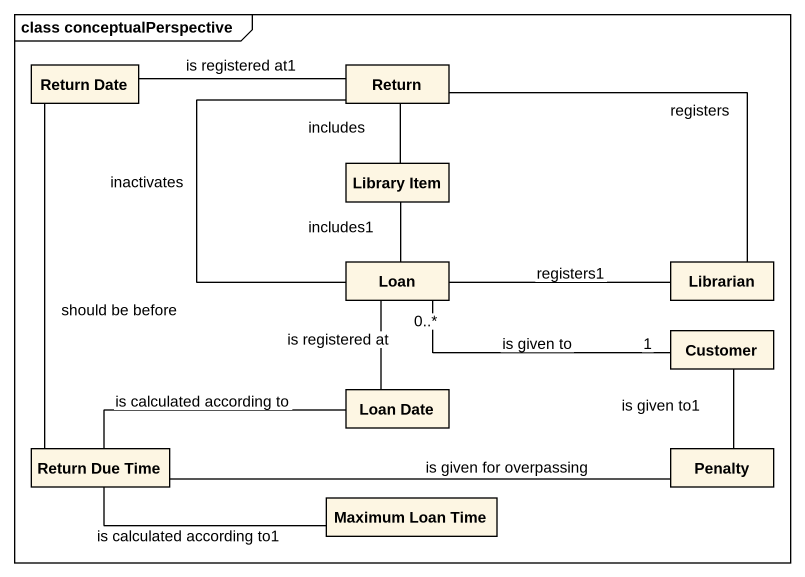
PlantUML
@startuml
mainframe class conceptualPerspective
hide circle
hide empty members
class "Return Date" as Return_Date
class "Return" as Return_
class "Library Item" as Library_Item
class Loan
class Librarian
class Customer
class "Loan Date" as Loan_Date
class "Return Due Time" as Return_Due_Time
class "Maximum Loan Time" as Maximum_Loan_Time
class Penalty
Return_ -left- Return_Date : is registered at1
Library_Item -up- Return_ : includes
Library_Item -- Loan : includes1
Loan -up- Return_ : inactivates
Loan -- Loan_Date : is registered at
Librarian -up- Return_ : registers
Librarian -left- Loan : registers1
Customer "1" -left- "0..*" Loan : is given to
Customer -- Penalty : is given to1
Loan_Date -left- Return_Due_Time : is calculated according to
Return_Due_Time -up- Return_Date : should be before
Return_Due_Time -right- Maximum_Loan_Time : is calculated according to1
Penalty -left- Return_Due_Time : is given for overpassing
@enduml
